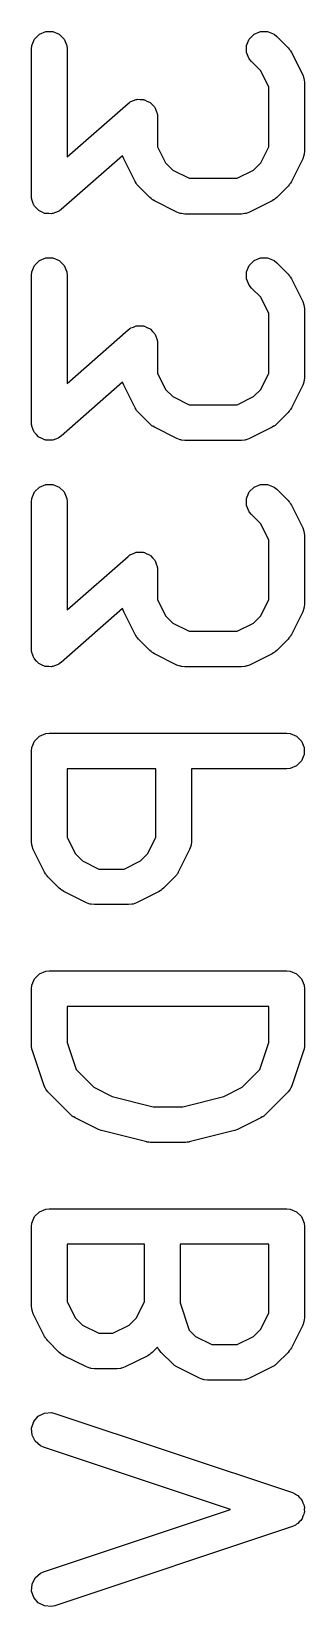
# Model space of a CAD drawing. Extents: x 2.55 to 11.37, y -10.03 to -5.53.
# Drawn here: x 11.0247 to 11.0699, y -8.6405 to -8.3797 of the extents above; entities that cross this region are included whole.
import ezdxf

# ---------------------------------------------------------------- set-up
doc = ezdxf.new("R2010")
doc.units = 0
doc.header["$MEASUREMENT"] = 0
doc.layers.add('BLACK', color=7, linetype='CONTINUOUS')

msp = doc.modelspace()

# ---------------------------------------------------------------- linework, layer by layer
at = {"layer": 'BLACK', "linetype": 'CONTINUOUS'}
for p, q in [((11.02472, -8.38203), (11.02516, -8.38097)), ((11.02516, -8.38097), (11.02597, -8.38015)), ((11.02597, -8.38015), (11.02704, -8.37971)), ((11.02704, -8.37971), (11.02819, -8.37971)), ((11.02819, -8.37971), (11.02926, -8.38015)), ((11.02926, -8.38015), (11.03007, -8.38097)), ((11.03007, -8.38097), (11.03051, -8.38203)), ((11.06034, -8.38203), (11.06078, -8.38097)), ((11.06078, -8.38097), (11.06159, -8.38015)), ((11.06159, -8.38015), (11.06266, -8.37971)), ((11.06266, -8.37971), (11.06381, -8.37971)), ((11.06381, -8.37971), (11.06488, -8.38015)), ((11.06488, -8.38015), (11.06532, -8.38052)), ((11.06532, -8.38052), (11.0672, -8.38239)), ((11.02466, -8.38261), (11.02472, -8.38203)), ((11.02466, -8.40698), (11.02466, -8.38261)), ((11.03051, -8.38203), (11.03057, -8.38261)), ((11.03057, -8.38261), (11.03057, -8.40047)), ((11.06034, -8.38318), (11.06034, -8.38203)), ((11.06078, -8.38425), (11.06034, -8.38318)), ((11.06115, -8.38469), (11.06078, -8.38425)), ((11.0672, -8.38239), (11.06738, -8.38262)), ((11.06738, -8.38262), (11.06744, -8.38267)), ((11.06744, -8.38267), (11.0675, -8.38276)), ((11.0675, -8.38276), (11.06757, -8.38284)), ((11.06757, -8.38284), (11.0676, -8.38291)), ((11.0676, -8.38291), (11.06775, -8.38316)), ((11.06775, -8.38316), (11.06963, -8.38691)), ((11.06268, -8.38623), (11.06115, -8.38469)), ((11.06403, -8.38893), (11.06268, -8.38623)), ((11.06963, -8.38691), (11.06983, -8.38745)), ((11.06403, -8.39878), (11.06403, -8.38893)), ((11.06983, -8.38745), (11.06984, -8.38756)), ((11.06984, -8.38756), (11.06988, -8.38765)), ((11.06988, -8.38765), (11.06994, -8.38823)), ((11.06994, -8.38823), (11.06994, -8.39948)), ((11.03057, -8.40047), (11.04067, -8.39163)), ((11.04067, -8.39163), (11.04092, -8.39145)), ((11.04092, -8.39145), (11.04097, -8.3914)), ((11.04097, -8.3914), (11.04102, -8.39138)), ((11.04102, -8.39138), (11.04114, -8.3913)), ((11.04114, -8.3913), (11.04159, -8.39114)), ((11.04159, -8.39114), (11.04204, -8.39096)), ((11.04204, -8.39096), (11.04214, -8.39096)), ((11.04214, -8.39096), (11.04223, -8.39093)), ((11.04223, -8.39093), (11.04271, -8.39096)), ((11.04271, -8.39096), (11.04319, -8.39096)), ((11.04319, -8.39096), (11.04328, -8.391)), ((11.04328, -8.391), (11.04338, -8.391)), ((11.04338, -8.391), (11.04381, -8.39122)), ((11.04381, -8.39122), (11.04425, -8.3914)), ((11.04425, -8.3914), (11.04432, -8.39147)), ((11.04432, -8.39147), (11.04441, -8.39151)), ((11.04441, -8.39151), (11.04473, -8.39187)), ((11.04473, -8.39187), (11.04507, -8.39221)), ((11.04507, -8.39221), (11.04511, -8.39231)), ((11.04511, -8.39231), (11.04517, -8.39238)), ((11.04517, -8.39238), (11.04533, -8.39283)), ((11.04533, -8.39283), (11.04551, -8.39328)), ((11.04551, -8.39328), (11.04552, -8.39342)), ((11.04552, -8.39342), (11.04554, -8.39347)), ((11.04554, -8.39347), (11.04554, -8.39355)), ((11.04554, -8.39355), (11.04557, -8.39385)), ((11.04557, -8.39385), (11.04557, -8.39878)), ((11.04557, -8.39878), (11.04691, -8.40148)), ((11.06268, -8.40148), (11.06403, -8.39878)), ((11.06984, -8.40015), (11.06983, -8.40026)), ((11.06988, -8.40005), (11.06984, -8.40015)), ((11.06994, -8.39948), (11.06988, -8.40005)), ((11.03977, -8.40027), (11.02956, -8.4092)), ((11.03997, -8.4008), (11.03977, -8.40027)), ((11.04185, -8.40455), (11.03997, -8.4008)), ((11.04691, -8.40148), (11.04811, -8.40268)), ((11.04811, -8.40268), (11.05081, -8.40402)), ((11.05879, -8.40402), (11.06149, -8.40268)), ((11.06149, -8.40268), (11.06268, -8.40148)), ((11.06963, -8.4008), (11.06775, -8.40455)), ((11.06983, -8.40026), (11.06963, -8.4008)), ((11.042, -8.4048), (11.04185, -8.40455)), ((11.04203, -8.40487), (11.042, -8.4048)), ((11.0421, -8.40495), (11.04203, -8.40487)), ((11.04216, -8.40504), (11.0421, -8.40495)), ((11.04221, -8.40509), (11.04216, -8.40504)), ((11.0424, -8.40532), (11.04221, -8.40509)), ((11.04427, -8.40719), (11.0424, -8.40532)), ((11.05081, -8.40402), (11.05879, -8.40402)), ((11.0672, -8.40532), (11.06532, -8.40719)), ((11.06738, -8.40509), (11.0672, -8.40532)), ((11.06744, -8.40504), (11.06738, -8.40509)), ((11.0675, -8.40495), (11.06744, -8.40504)), ((11.06757, -8.40487), (11.0675, -8.40495)), ((11.0676, -8.4048), (11.06757, -8.40487)), ((11.06775, -8.40455), (11.0676, -8.4048)), ((11.02469, -8.40728), (11.02466, -8.40698)), ((11.02469, -8.40736), (11.02469, -8.40728)), ((11.02471, -8.40741), (11.02469, -8.40736)), ((11.02472, -8.40755), (11.02471, -8.40741)), ((11.0249, -8.408), (11.02472, -8.40755)), ((11.0445, -8.40738), (11.04427, -8.40719)), ((11.04455, -8.40744), (11.0445, -8.40738)), ((11.04464, -8.40749), (11.04455, -8.40744)), ((11.04472, -8.40756), (11.04464, -8.40749)), ((11.04479, -8.40759), (11.04472, -8.40756)), ((11.04504, -8.40774), (11.04479, -8.40759)), ((11.04879, -8.40962), (11.04504, -8.40774)), ((11.06456, -8.40774), (11.06081, -8.40962)), ((11.0648, -8.40759), (11.06456, -8.40774)), ((11.06488, -8.40756), (11.0648, -8.40759)), ((11.06496, -8.40749), (11.06488, -8.40756)), ((11.06505, -8.40744), (11.06496, -8.40749)), ((11.0651, -8.40738), (11.06505, -8.40744)), ((11.06532, -8.40719), (11.0651, -8.40738)), ((11.02506, -8.40845), (11.0249, -8.408)), ((11.02512, -8.40853), (11.02506, -8.40845)), ((11.02516, -8.40862), (11.02512, -8.40853)), ((11.0255, -8.40896), (11.02516, -8.40862)), ((11.02581, -8.40932), (11.0255, -8.40896)), ((11.0259, -8.40936), (11.02581, -8.40932)), ((11.02597, -8.40943), (11.0259, -8.40936)), ((11.02642, -8.40962), (11.02597, -8.40943)), ((11.02685, -8.40983), (11.02642, -8.40962)), ((11.02695, -8.40984), (11.02685, -8.40983)), ((11.02704, -8.40987), (11.02695, -8.40984)), ((11.02752, -8.40987), (11.02704, -8.40987)), ((11.028, -8.40991), (11.02752, -8.40987)), ((11.02809, -8.40987), (11.028, -8.40991)), ((11.02819, -8.40987), (11.02809, -8.40987)), ((11.02863, -8.40969), (11.02819, -8.40987)), ((11.02909, -8.40954), (11.02863, -8.40969)), ((11.0292, -8.40945), (11.02909, -8.40954)), ((11.02926, -8.40943), (11.0292, -8.40945)), ((11.02931, -8.40938), (11.02926, -8.40943)), ((11.02956, -8.4092), (11.02931, -8.40938)), ((11.04933, -8.40983), (11.04879, -8.40962)), ((11.04944, -8.40983), (11.04933, -8.40983)), ((11.04954, -8.40987), (11.04944, -8.40983)), ((11.05011, -8.40993), (11.04954, -8.40987)), ((11.05949, -8.40993), (11.05011, -8.40993)), ((11.06006, -8.40987), (11.05949, -8.40993)), ((11.06016, -8.40983), (11.06006, -8.40987)), ((11.06027, -8.40983), (11.06016, -8.40983)), ((11.06081, -8.40962), (11.06027, -8.40983)), ((11.02516, -8.41846), (11.02597, -8.41765)), ((11.02597, -8.41765), (11.02704, -8.4172)), ((11.02704, -8.4172), (11.02819, -8.4172)), ((11.02819, -8.4172), (11.02926, -8.41765)), ((11.02926, -8.41765), (11.03007, -8.41846)), ((11.06078, -8.41846), (11.06159, -8.41765)), ((11.06159, -8.41765), (11.06266, -8.4172)), ((11.06266, -8.4172), (11.06381, -8.4172)), ((11.06381, -8.4172), (11.06488, -8.41765)), ((11.06488, -8.41765), (11.06532, -8.41801)), ((11.06532, -8.41801), (11.0672, -8.41989)), ((11.02466, -8.4201), (11.02472, -8.41952)), ((11.02466, -8.44447), (11.02466, -8.4201)), ((11.02472, -8.41952), (11.02516, -8.41846)), ((11.03007, -8.41846), (11.03051, -8.41952)), ((11.03051, -8.41952), (11.03057, -8.4201)), ((11.03057, -8.4201), (11.03057, -8.43797)), ((11.06034, -8.41952), (11.06078, -8.41846)), ((11.06034, -8.42068), (11.06034, -8.41952)), ((11.06078, -8.42174), (11.06034, -8.42068)), ((11.0672, -8.41989), (11.06738, -8.42011)), ((11.06738, -8.42011), (11.06744, -8.42017)), ((11.06744, -8.42017), (11.0675, -8.42025)), ((11.0675, -8.42025), (11.06757, -8.42034)), ((11.06757, -8.42034), (11.0676, -8.42041)), ((11.0676, -8.42041), (11.06775, -8.42066)), ((11.06775, -8.42066), (11.06963, -8.4244)), ((11.06115, -8.42219), (11.06078, -8.42174)), ((11.06268, -8.42372), (11.06115, -8.42219)), ((11.06403, -8.42642), (11.06268, -8.42372)), ((11.06963, -8.4244), (11.06983, -8.42495)), ((11.06983, -8.42495), (11.06984, -8.42505)), ((11.06984, -8.42505), (11.06988, -8.42515)), ((11.06988, -8.42515), (11.06994, -8.42573)), ((11.06994, -8.42573), (11.06994, -8.43697)), ((11.04102, -8.42887), (11.04114, -8.42879)), ((11.04114, -8.42879), (11.04159, -8.42864)), ((11.04159, -8.42864), (11.04204, -8.42845)), ((11.04204, -8.42845), (11.04214, -8.42845)), ((11.04214, -8.42845), (11.04223, -8.42842)), ((11.04223, -8.42842), (11.04271, -8.42845)), ((11.04271, -8.42845), (11.04319, -8.42845)), ((11.04319, -8.42845), (11.04328, -8.42849)), ((11.04328, -8.42849), (11.04338, -8.4285)), ((11.04338, -8.4285), (11.04381, -8.42871)), ((11.04381, -8.42871), (11.04425, -8.42889)), ((11.06403, -8.43628), (11.06403, -8.42642)), ((11.03057, -8.43797), (11.04067, -8.42913)), ((11.04067, -8.42913), (11.04092, -8.42895)), ((11.04092, -8.42895), (11.04097, -8.42889)), ((11.04097, -8.42889), (11.04102, -8.42887)), ((11.04425, -8.42889), (11.04432, -8.42896)), ((11.04432, -8.42896), (11.04441, -8.42901)), ((11.04441, -8.42901), (11.04473, -8.42937)), ((11.04473, -8.42937), (11.04507, -8.42971)), ((11.04507, -8.42971), (11.04511, -8.4298)), ((11.04511, -8.4298), (11.04517, -8.42988)), ((11.04517, -8.42988), (11.04533, -8.43033)), ((11.04533, -8.43033), (11.04551, -8.43077)), ((11.04551, -8.43077), (11.04552, -8.43091)), ((11.04552, -8.43091), (11.04554, -8.43097)), ((11.04554, -8.43097), (11.04554, -8.43104)), ((11.04554, -8.43104), (11.04557, -8.43135)), ((11.04557, -8.43135), (11.04557, -8.43628)), ((11.04557, -8.43628), (11.04691, -8.43897)), ((11.06268, -8.43897), (11.06403, -8.43628)), ((11.03977, -8.43776), (11.02956, -8.44669)), ((11.03997, -8.43829), (11.03977, -8.43776)), ((11.04185, -8.44204), (11.03997, -8.43829)), ((11.04691, -8.43897), (11.04811, -8.44017)), ((11.06149, -8.44017), (11.06268, -8.43897)), ((11.06963, -8.43829), (11.06775, -8.44204)), ((11.06983, -8.43775), (11.06963, -8.43829)), ((11.06984, -8.43765), (11.06983, -8.43775)), ((11.06988, -8.43755), (11.06984, -8.43765)), ((11.06994, -8.43697), (11.06988, -8.43755)), ((11.04811, -8.44017), (11.05081, -8.44152)), ((11.05081, -8.44152), (11.05879, -8.44152)), ((11.05879, -8.44152), (11.06149, -8.44017)), ((11.02469, -8.44478), (11.02466, -8.44447)), ((11.042, -8.44229), (11.04185, -8.44204)), ((11.04203, -8.44236), (11.042, -8.44229)), ((11.0421, -8.44244), (11.04203, -8.44236)), ((11.04216, -8.44253), (11.0421, -8.44244)), ((11.04221, -8.44258), (11.04216, -8.44253)), ((11.0424, -8.44281), (11.04221, -8.44258)), ((11.04427, -8.44469), (11.0424, -8.44281)), ((11.0672, -8.44281), (11.06532, -8.44469)), ((11.06738, -8.44258), (11.0672, -8.44281)), ((11.06744, -8.44253), (11.06738, -8.44258)), ((11.0675, -8.44244), (11.06744, -8.44253)), ((11.06757, -8.44236), (11.0675, -8.44244)), ((11.0676, -8.44229), (11.06757, -8.44236)), ((11.06775, -8.44204), (11.0676, -8.44229)), ((11.02469, -8.44485), (11.02469, -8.44478)), ((11.02471, -8.44491), (11.02469, -8.44485)), ((11.02472, -8.44505), (11.02471, -8.44491)), ((11.0249, -8.44549), (11.02472, -8.44505)), ((11.02506, -8.44595), (11.0249, -8.44549)), ((11.02512, -8.44602), (11.02506, -8.44595)), ((11.02516, -8.44611), (11.02512, -8.44602)), ((11.0255, -8.44645), (11.02516, -8.44611)), ((11.02581, -8.44681), (11.0255, -8.44645)), ((11.0259, -8.44686), (11.02581, -8.44681)), ((11.02597, -8.44693), (11.0259, -8.44686)), ((11.02642, -8.44711), (11.02597, -8.44693)), ((11.02909, -8.44703), (11.02863, -8.44719)), ((11.0292, -8.44695), (11.02909, -8.44703)), ((11.02926, -8.44693), (11.0292, -8.44695)), ((11.02931, -8.44687), (11.02926, -8.44693)), ((11.02956, -8.44669), (11.02931, -8.44687)), ((11.0445, -8.44487), (11.04427, -8.44469)), ((11.04455, -8.44493), (11.0445, -8.44487)), ((11.04464, -8.44499), (11.04455, -8.44493)), ((11.04472, -8.44505), (11.04464, -8.44499)), ((11.04479, -8.44508), (11.04472, -8.44505)), ((11.04504, -8.44524), (11.04479, -8.44508)), ((11.04879, -8.44711), (11.04504, -8.44524)), ((11.06456, -8.44524), (11.06081, -8.44711)), ((11.0648, -8.44508), (11.06456, -8.44524)), ((11.06488, -8.44505), (11.0648, -8.44508)), ((11.06496, -8.44499), (11.06488, -8.44505)), ((11.06505, -8.44493), (11.06496, -8.44499)), ((11.0651, -8.44487), (11.06505, -8.44493)), ((11.06532, -8.44469), (11.0651, -8.44487)), ((11.02685, -8.44732), (11.02642, -8.44711)), ((11.02695, -8.44733), (11.02685, -8.44732)), ((11.02704, -8.44737), (11.02695, -8.44733)), ((11.02752, -8.44737), (11.02704, -8.44737)), ((11.028, -8.4474), (11.02752, -8.44737)), ((11.02809, -8.44737), (11.028, -8.4474)), ((11.02819, -8.44737), (11.02809, -8.44737)), ((11.02863, -8.44719), (11.02819, -8.44737)), ((11.04933, -8.44732), (11.04879, -8.44711)), ((11.04944, -8.44733), (11.04933, -8.44732)), ((11.04954, -8.44737), (11.04944, -8.44733)), ((11.05011, -8.44743), (11.04954, -8.44737)), ((11.05949, -8.44743), (11.05011, -8.44743)), ((11.06006, -8.44737), (11.05949, -8.44743)), ((11.06016, -8.44733), (11.06006, -8.44737)), ((11.06027, -8.44732), (11.06016, -8.44733)), ((11.06081, -8.44711), (11.06027, -8.44732)), ((11.02597, -8.45514), (11.02704, -8.4547)), ((11.02704, -8.4547), (11.02819, -8.4547)), ((11.02819, -8.4547), (11.02926, -8.45514)), ((11.06159, -8.45514), (11.06266, -8.4547)), ((11.06266, -8.4547), (11.06381, -8.4547)), ((11.06381, -8.4547), (11.06488, -8.45514)), ((11.02466, -8.4576), (11.02472, -8.45702)), ((11.02472, -8.45702), (11.02516, -8.45596)), ((11.02516, -8.45596), (11.02597, -8.45514)), ((11.02926, -8.45514), (11.03007, -8.45596)), ((11.03007, -8.45596), (11.03051, -8.45702)), ((11.03051, -8.45702), (11.03057, -8.4576)), ((11.06034, -8.45702), (11.06078, -8.45596)), ((11.06034, -8.45817), (11.06034, -8.45702)), ((11.06078, -8.45596), (11.06159, -8.45514)), ((11.06488, -8.45514), (11.06532, -8.45551)), ((11.06532, -8.45551), (11.0672, -8.45738)), ((11.0672, -8.45738), (11.06738, -8.45761)), ((11.02466, -8.48197), (11.02466, -8.4576)), ((11.03057, -8.4576), (11.03057, -8.47546)), ((11.06078, -8.45924), (11.06034, -8.45817)), ((11.06115, -8.45968), (11.06078, -8.45924)), ((11.06268, -8.46122), (11.06115, -8.45968)), ((11.06738, -8.45761), (11.06744, -8.45766)), ((11.06744, -8.45766), (11.0675, -8.45775)), ((11.0675, -8.45775), (11.06757, -8.45783)), ((11.06757, -8.45783), (11.0676, -8.4579)), ((11.0676, -8.4579), (11.06775, -8.45815)), ((11.06775, -8.45815), (11.06963, -8.4619)), ((11.06403, -8.46392), (11.06268, -8.46122)), ((11.06963, -8.4619), (11.06983, -8.46244)), ((11.06983, -8.46244), (11.06984, -8.46255)), ((11.06984, -8.46255), (11.06988, -8.46264)), ((11.06988, -8.46264), (11.06994, -8.46322)), ((11.06403, -8.47377), (11.06403, -8.46392)), ((11.06994, -8.46322), (11.06994, -8.47447)), ((11.03057, -8.47546), (11.04067, -8.46662)), ((11.04067, -8.46662), (11.04092, -8.46644)), ((11.04092, -8.46644), (11.04097, -8.46639)), ((11.04097, -8.46639), (11.04102, -8.46637)), ((11.04102, -8.46637), (11.04114, -8.46629)), ((11.04114, -8.46629), (11.04159, -8.46613)), ((11.04159, -8.46613), (11.04204, -8.46595)), ((11.04204, -8.46595), (11.04214, -8.46595)), ((11.04214, -8.46595), (11.04223, -8.46592)), ((11.04223, -8.46592), (11.04271, -8.46595)), ((11.04271, -8.46595), (11.04319, -8.46595)), ((11.04319, -8.46595), (11.04328, -8.46599)), ((11.04328, -8.46599), (11.04338, -8.46599)), ((11.04338, -8.46599), (11.04381, -8.46621)), ((11.04381, -8.46621), (11.04425, -8.46639)), ((11.04425, -8.46639), (11.04432, -8.46646)), ((11.04432, -8.46646), (11.04441, -8.4665)), ((11.04441, -8.4665), (11.04473, -8.46687)), ((11.04473, -8.46687), (11.04507, -8.4672)), ((11.04507, -8.4672), (11.04511, -8.4673)), ((11.04511, -8.4673), (11.04517, -8.46737)), ((11.04517, -8.46737), (11.04533, -8.46783)), ((11.04533, -8.46783), (11.04551, -8.46827)), ((11.04551, -8.46827), (11.04552, -8.46841)), ((11.04552, -8.46841), (11.04554, -8.46846)), ((11.04554, -8.46846), (11.04554, -8.46854)), ((11.04554, -8.46854), (11.04557, -8.46884)), ((11.04557, -8.46884), (11.04557, -8.47377)), ((11.03977, -8.47526), (11.02956, -8.48419)), ((11.03997, -8.47579), (11.03977, -8.47526)), ((11.04185, -8.47954), (11.03997, -8.47579)), ((11.04557, -8.47377), (11.04691, -8.47647)), ((11.06268, -8.47647), (11.06403, -8.47377)), ((11.06963, -8.47579), (11.06775, -8.47954)), ((11.06983, -8.47525), (11.06963, -8.47579)), ((11.06984, -8.47514), (11.06983, -8.47525)), ((11.06988, -8.47505), (11.06984, -8.47514)), ((11.06994, -8.47447), (11.06988, -8.47505)), ((11.04691, -8.47647), (11.04811, -8.47767)), ((11.04811, -8.47767), (11.05081, -8.47902)), ((11.05879, -8.47902), (11.06149, -8.47767)), ((11.06149, -8.47767), (11.06268, -8.47647)), ((11.042, -8.47979), (11.04185, -8.47954)), ((11.04203, -8.47986), (11.042, -8.47979)), ((11.0421, -8.47994), (11.04203, -8.47986)), ((11.04216, -8.48003), (11.0421, -8.47994)), ((11.04221, -8.48008), (11.04216, -8.48003)), ((11.0424, -8.48031), (11.04221, -8.48008)), ((11.04427, -8.48218), (11.0424, -8.48031)), ((11.05081, -8.47902), (11.05879, -8.47902)), ((11.0672, -8.48031), (11.06532, -8.48218)), ((11.06738, -8.48008), (11.0672, -8.48031)), ((11.06744, -8.48003), (11.06738, -8.48008)), ((11.0675, -8.47994), (11.06744, -8.48003)), ((11.06757, -8.47986), (11.0675, -8.47994)), ((11.0676, -8.47979), (11.06757, -8.47986)), ((11.06775, -8.47954), (11.0676, -8.47979)), ((11.02469, -8.48227), (11.02466, -8.48197)), ((11.02469, -8.48235), (11.02469, -8.48227)), ((11.02471, -8.4824), (11.02469, -8.48235)), ((11.02472, -8.48254), (11.02471, -8.4824)), ((11.0249, -8.48299), (11.02472, -8.48254)), ((11.02506, -8.48344), (11.0249, -8.48299)), ((11.02512, -8.48352), (11.02506, -8.48344)), ((11.02516, -8.48361), (11.02512, -8.48352)), ((11.0255, -8.48395), (11.02516, -8.48361)), ((11.0445, -8.48237), (11.04427, -8.48218)), ((11.04455, -8.48243), (11.0445, -8.48237)), ((11.04464, -8.48248), (11.04455, -8.48243)), ((11.04472, -8.48255), (11.04464, -8.48248)), ((11.04479, -8.48258), (11.04472, -8.48255)), ((11.04504, -8.48273), (11.04479, -8.48258)), ((11.04879, -8.48461), (11.04504, -8.48273)), ((11.06456, -8.48273), (11.06081, -8.48461)), ((11.0648, -8.48258), (11.06456, -8.48273)), ((11.06488, -8.48255), (11.0648, -8.48258)), ((11.06496, -8.48248), (11.06488, -8.48255)), ((11.06505, -8.48243), (11.06496, -8.48248)), ((11.0651, -8.48237), (11.06505, -8.48243)), ((11.06532, -8.48218), (11.0651, -8.48237)), ((11.02581, -8.48431), (11.0255, -8.48395)), ((11.0259, -8.48435), (11.02581, -8.48431)), ((11.02597, -8.48442), (11.0259, -8.48435)), ((11.02642, -8.48461), (11.02597, -8.48442)), ((11.02685, -8.48482), (11.02642, -8.48461)), ((11.02695, -8.48483), (11.02685, -8.48482)), ((11.02704, -8.48486), (11.02695, -8.48483)), ((11.02752, -8.48486), (11.02704, -8.48486)), ((11.028, -8.4849), (11.02752, -8.48486)), ((11.02809, -8.48486), (11.028, -8.4849)), ((11.02819, -8.48486), (11.02809, -8.48486)), ((11.02863, -8.48468), (11.02819, -8.48486)), ((11.02909, -8.48453), (11.02863, -8.48468)), ((11.0292, -8.48444), (11.02909, -8.48453)), ((11.02926, -8.48442), (11.0292, -8.48444)), ((11.02931, -8.48437), (11.02926, -8.48442)), ((11.02956, -8.48419), (11.02931, -8.48437)), ((11.04933, -8.48482), (11.04879, -8.48461)), ((11.04944, -8.48482), (11.04933, -8.48482)), ((11.04954, -8.48486), (11.04944, -8.48482)), ((11.05011, -8.48492), (11.04954, -8.48486)), ((11.05949, -8.48492), (11.05011, -8.48492)), ((11.06006, -8.48486), (11.05949, -8.48492)), ((11.06016, -8.48482), (11.06006, -8.48486)), ((11.06027, -8.48482), (11.06016, -8.48482)), ((11.06081, -8.48461), (11.06027, -8.48482)), ((11.02516, -8.4972), (11.02597, -8.49639)), ((11.02597, -8.49639), (11.02704, -8.49594)), ((11.02704, -8.49594), (11.02761, -8.49589)), ((11.02761, -8.49589), (11.06698, -8.49589)), ((11.06698, -8.49589), (11.06756, -8.49594)), ((11.06756, -8.49594), (11.06863, -8.49639)), ((11.06863, -8.49639), (11.06944, -8.4972)), ((11.02466, -8.49884), (11.02472, -8.49826)), ((11.02466, -8.51384), (11.02466, -8.49884)), ((11.02472, -8.49826), (11.02516, -8.4972)), ((11.06944, -8.4972), (11.06988, -8.49826)), ((11.06988, -8.49826), (11.06988, -8.49942)), ((11.04528, -8.50179), (11.03057, -8.50179)), ((11.03057, -8.50179), (11.03057, -8.51314)), ((11.04528, -8.51314), (11.04528, -8.50179)), ((11.06698, -8.50179), (11.05119, -8.50179)), ((11.05119, -8.50179), (11.05119, -8.51384)), ((11.06756, -8.50174), (11.06698, -8.50179)), ((11.06863, -8.5013), (11.06756, -8.50174)), ((11.06944, -8.50048), (11.06863, -8.5013)), ((11.06988, -8.49942), (11.06944, -8.50048)), ((11.02472, -8.51442), (11.02466, -8.51384)), ((11.02476, -8.51451), (11.02472, -8.51442)), ((11.02477, -8.51462), (11.02476, -8.51451)), ((11.02497, -8.51516), (11.02477, -8.51462)), ((11.03057, -8.51314), (11.03192, -8.51584)), ((11.04394, -8.51584), (11.04528, -8.51314)), ((11.05109, -8.51462), (11.05088, -8.51516)), ((11.05113, -8.51442), (11.05109, -8.51451)), ((11.05109, -8.51451), (11.05109, -8.51462)), ((11.05119, -8.51384), (11.05113, -8.51442)), ((11.02685, -8.51891), (11.02497, -8.51516)), ((11.03192, -8.51584), (11.03311, -8.51704)), ((11.03311, -8.51704), (11.03581, -8.51839)), ((11.04004, -8.51839), (11.04274, -8.51704)), ((11.04274, -8.51704), (11.04394, -8.51584)), ((11.05088, -8.51516), (11.049, -8.51891)), ((11.027, -8.51916), (11.02685, -8.51891)), ((11.02703, -8.51923), (11.027, -8.51916)), ((11.0271, -8.51931), (11.02703, -8.51923)), ((11.02716, -8.5194), (11.0271, -8.51931)), ((11.02722, -8.51945), (11.02716, -8.5194)), ((11.0274, -8.51968), (11.02722, -8.51945)), ((11.02928, -8.52155), (11.0274, -8.51968)), ((11.03581, -8.51839), (11.04004, -8.51839)), ((11.04845, -8.51968), (11.04658, -8.52155)), ((11.04864, -8.51945), (11.04845, -8.51968)), ((11.0487, -8.5194), (11.04864, -8.51945)), ((11.04875, -8.51931), (11.0487, -8.5194)), ((11.04882, -8.51923), (11.04875, -8.51931)), ((11.04885, -8.51916), (11.04882, -8.51923)), ((11.049, -8.51891), (11.04885, -8.51916)), ((11.0295, -8.52174), (11.02928, -8.52155)), ((11.02955, -8.5218), (11.0295, -8.52174)), ((11.02964, -8.52185), (11.02955, -8.5218)), ((11.02972, -8.52192), (11.02964, -8.52185)), ((11.0298, -8.52195), (11.02972, -8.52192)), ((11.03004, -8.5221), (11.0298, -8.52195)), ((11.03379, -8.52398), (11.03004, -8.5221)), ((11.04581, -8.5221), (11.04206, -8.52398)), ((11.04606, -8.52195), (11.04581, -8.5221)), ((11.04613, -8.52192), (11.04606, -8.52195)), ((11.04621, -8.52185), (11.04613, -8.52192)), ((11.0463, -8.5218), (11.04621, -8.52185)), ((11.04635, -8.52174), (11.0463, -8.5218)), ((11.04658, -8.52155), (11.04635, -8.52174)), ((11.03433, -8.52419), (11.03379, -8.52398)), ((11.03444, -8.52419), (11.03433, -8.52419)), ((11.03454, -8.52423), (11.03444, -8.52419)), ((11.03511, -8.52429), (11.03454, -8.52423)), ((11.04074, -8.52429), (11.03511, -8.52429)), ((11.04131, -8.52423), (11.04074, -8.52429)), ((11.04141, -8.52419), (11.04131, -8.52423)), ((11.04152, -8.52419), (11.04141, -8.52419)), ((11.04206, -8.52398), (11.04152, -8.52419)), ((11.02516, -8.53657), (11.02597, -8.53576)), ((11.02597, -8.53576), (11.02704, -8.53532)), ((11.02704, -8.53532), (11.02761, -8.53526)), ((11.02761, -8.53526), (11.06698, -8.53526)), ((11.06698, -8.53526), (11.06756, -8.53532)), ((11.06756, -8.53532), (11.06863, -8.53576)), ((11.06863, -8.53576), (11.06944, -8.53657)), ((11.02466, -8.53821), (11.02472, -8.53764)), ((11.02466, -8.54758), (11.02466, -8.53821)), ((11.02472, -8.53764), (11.02516, -8.53657)), ((11.06944, -8.53657), (11.06988, -8.53764)), ((11.06988, -8.53764), (11.06994, -8.53821)), ((11.06994, -8.53821), (11.06994, -8.54758)), ((11.06403, -8.54116), (11.03057, -8.54116)), ((11.03057, -8.54116), (11.03057, -8.54711)), ((11.06403, -8.54711), (11.06403, -8.54116)), ((11.02469, -8.54788), (11.02466, -8.54758)), ((11.02469, -8.54795), (11.02469, -8.54788)), ((11.02471, -8.54806), (11.02469, -8.54795)), ((11.02472, -8.54816), (11.02471, -8.54806)), ((11.02475, -8.54823), (11.02472, -8.54816)), ((11.02481, -8.54852), (11.02475, -8.54823)), ((11.02669, -8.55414), (11.02481, -8.54852)), ((11.03057, -8.54711), (11.03207, -8.55161)), ((11.06253, -8.55161), (11.06403, -8.54711)), ((11.06979, -8.54852), (11.06791, -8.55414)), ((11.06985, -8.54823), (11.06979, -8.54852)), ((11.06988, -8.54816), (11.06985, -8.54823)), ((11.06989, -8.54806), (11.06988, -8.54816)), ((11.06991, -8.54795), (11.06989, -8.54806)), ((11.06994, -8.54758), (11.06991, -8.54788)), ((11.06991, -8.54788), (11.06991, -8.54795)), ((11.03207, -8.55161), (11.03499, -8.55453)), ((11.05961, -8.55453), (11.06253, -8.55161)), ((11.02692, -8.55467), (11.02669, -8.55414)), ((11.02699, -8.55475), (11.02692, -8.55467)), ((11.02703, -8.55485), (11.02699, -8.55475)), ((11.0274, -8.5553), (11.02703, -8.55485)), ((11.03115, -8.55905), (11.0274, -8.5553)), ((11.03499, -8.55453), (11.03802, -8.55605)), ((11.03802, -8.55605), (11.04485, -8.55776)), ((11.04975, -8.55776), (11.05658, -8.55605)), ((11.05658, -8.55605), (11.05961, -8.55453)), ((11.0672, -8.5553), (11.06345, -8.55905)), ((11.06757, -8.55485), (11.0672, -8.5553)), ((11.06761, -8.55475), (11.06757, -8.55485)), ((11.06768, -8.55467), (11.06761, -8.55475)), ((11.06791, -8.55414), (11.06768, -8.55467)), ((11.03138, -8.55923), (11.03115, -8.55905)), ((11.03143, -8.55929), (11.03138, -8.55923)), ((11.04485, -8.55776), (11.04975, -8.55776)), ((11.06322, -8.55923), (11.06317, -8.55929)), ((11.06345, -8.55905), (11.06322, -8.55923)), ((11.03152, -8.55935), (11.03143, -8.55929)), ((11.0316, -8.55941), (11.03152, -8.55935)), ((11.03167, -8.55944), (11.0316, -8.55941)), ((11.03192, -8.5596), (11.03167, -8.55944)), ((11.03567, -8.56147), (11.03192, -8.5596)), ((11.03571, -8.56149), (11.03567, -8.56147)), ((11.03573, -8.5615), (11.03571, -8.56149)), ((11.03597, -8.56159), (11.03573, -8.5615)), ((11.03621, -8.56168), (11.03597, -8.56159)), ((11.03623, -8.56168), (11.03621, -8.56168)), ((11.03627, -8.5617), (11.03623, -8.56168)), ((11.04377, -8.56357), (11.03627, -8.5617)), ((11.05833, -8.5617), (11.05083, -8.56357)), ((11.05837, -8.56168), (11.05833, -8.5617)), ((11.05839, -8.56168), (11.05837, -8.56168)), ((11.05863, -8.56159), (11.05839, -8.56168)), ((11.05887, -8.5615), (11.05863, -8.56159)), ((11.05889, -8.56149), (11.05887, -8.5615)), ((11.05893, -8.56147), (11.05889, -8.56149)), ((11.06268, -8.5596), (11.05893, -8.56147)), ((11.06293, -8.55944), (11.06268, -8.5596)), ((11.063, -8.55941), (11.06293, -8.55944)), ((11.06308, -8.55935), (11.063, -8.55941)), ((11.06317, -8.55929), (11.06308, -8.55935)), ((11.04387, -8.56359), (11.04377, -8.56357)), ((11.04391, -8.5636), (11.04387, -8.56359)), ((11.04413, -8.56363), (11.04391, -8.5636)), ((11.04434, -8.56366), (11.04413, -8.56363)), ((11.04439, -8.56365), (11.04434, -8.56366)), ((11.04449, -8.56366), (11.04439, -8.56365)), ((11.05011, -8.56366), (11.04449, -8.56366)), ((11.05021, -8.56365), (11.05011, -8.56366)), ((11.05026, -8.56366), (11.05021, -8.56365)), ((11.05047, -8.56363), (11.05026, -8.56366)), ((11.05069, -8.5636), (11.05047, -8.56363)), ((11.05073, -8.56359), (11.05069, -8.5636)), ((11.05083, -8.56357), (11.05073, -8.56359)), ((11.02597, -8.57513), (11.02704, -8.57469)), ((11.02704, -8.57469), (11.02761, -8.57463)), ((11.02761, -8.57463), (11.06698, -8.57463)), ((11.06698, -8.57463), (11.06756, -8.57469)), ((11.06756, -8.57469), (11.06863, -8.57513)), ((11.02466, -8.57758), (11.02472, -8.57701)), ((11.02472, -8.57701), (11.02516, -8.57594)), ((11.02516, -8.57594), (11.02597, -8.57513)), ((11.06863, -8.57513), (11.06944, -8.57594)), ((11.06944, -8.57594), (11.06988, -8.57701)), ((11.06988, -8.57701), (11.06994, -8.57758)), ((11.02466, -8.5907), (11.02466, -8.57758)), ((11.06994, -8.57758), (11.06994, -8.59258)), ((11.04341, -8.58053), (11.03057, -8.58053)), ((11.03057, -8.58053), (11.03057, -8.59001)), ((11.04341, -8.59001), (11.04341, -8.58053)), ((11.06403, -8.58053), (11.04932, -8.58053)), ((11.04932, -8.58053), (11.04932, -8.59023)), ((11.06403, -8.59188), (11.06403, -8.58053)), ((11.03057, -8.59001), (11.03192, -8.5927)), ((11.04206, -8.5927), (11.04341, -8.59001)), ((11.04932, -8.59023), (11.05082, -8.59473)), ((11.02472, -8.59128), (11.02466, -8.5907)), ((11.02476, -8.59138), (11.02472, -8.59128)), ((11.02477, -8.59148), (11.02476, -8.59138)), ((11.02497, -8.59203), (11.02477, -8.59148)), ((11.02685, -8.59577), (11.02497, -8.59203)), ((11.03192, -8.5927), (11.03311, -8.5939)), ((11.04086, -8.5939), (11.04206, -8.5927)), ((11.06268, -8.59458), (11.06403, -8.59188)), ((11.06994, -8.59258), (11.06988, -8.59316)), ((11.03311, -8.5939), (11.03581, -8.59525)), ((11.03581, -8.59525), (11.03817, -8.59525)), ((11.03817, -8.59525), (11.04086, -8.5939)), ((11.05082, -8.59473), (11.05186, -8.59578)), ((11.06149, -8.59578), (11.06268, -8.59458)), ((11.06963, -8.5939), (11.06775, -8.59765)), ((11.06983, -8.59336), (11.06963, -8.5939)), ((11.06984, -8.59325), (11.06983, -8.59336)), ((11.06988, -8.59316), (11.06984, -8.59325)), ((11.027, -8.59602), (11.02685, -8.59577)), ((11.02703, -8.59609), (11.027, -8.59602)), ((11.0271, -8.59618), (11.02703, -8.59609)), ((11.02716, -8.59626), (11.0271, -8.59618)), ((11.02722, -8.59632), (11.02716, -8.59626)), ((11.0274, -8.59654), (11.02722, -8.59632)), ((11.02928, -8.59842), (11.0274, -8.59654)), ((11.04557, -8.59755), (11.0447, -8.59842)), ((11.04567, -8.59779), (11.04557, -8.59755)), ((11.04574, -8.59787), (11.04567, -8.59779)), ((11.04578, -8.59797), (11.04574, -8.59787)), ((11.04615, -8.59842), (11.04578, -8.59797)), ((11.05186, -8.59578), (11.05456, -8.59713)), ((11.05456, -8.59713), (11.05879, -8.59713)), ((11.05879, -8.59713), (11.06149, -8.59578)), ((11.06738, -8.59819), (11.0672, -8.59842)), ((11.06744, -8.59814), (11.06738, -8.59819)), ((11.0675, -8.59805), (11.06744, -8.59814)), ((11.06757, -8.59797), (11.0675, -8.59805)), ((11.0676, -8.5979), (11.06757, -8.59797)), ((11.06775, -8.59765), (11.0676, -8.5979)), ((11.0295, -8.5986), (11.02928, -8.59842)), ((11.02955, -8.59866), (11.0295, -8.5986)), ((11.02964, -8.59872), (11.02955, -8.59866)), ((11.02972, -8.59878), (11.02964, -8.59872)), ((11.0298, -8.59881), (11.02972, -8.59878)), ((11.03004, -8.59897), (11.0298, -8.59881)), ((11.03379, -8.60084), (11.03004, -8.59897)), ((11.03433, -8.60105), (11.03379, -8.60084)), ((11.04018, -8.60084), (11.03964, -8.60105)), ((11.04393, -8.59897), (11.04018, -8.60084)), ((11.04418, -8.59881), (11.04393, -8.59897)), ((11.04425, -8.59878), (11.04418, -8.59881)), ((11.04433, -8.59872), (11.04425, -8.59878)), ((11.04442, -8.59866), (11.04433, -8.59872)), ((11.04447, -8.5986), (11.04442, -8.59866)), ((11.0447, -8.59842), (11.04447, -8.5986)), ((11.04802, -8.60029), (11.04615, -8.59842)), ((11.04825, -8.60048), (11.04802, -8.60029)), ((11.0483, -8.60054), (11.04825, -8.60048)), ((11.04839, -8.60059), (11.0483, -8.60054)), ((11.04847, -8.60066), (11.04839, -8.60059)), ((11.04854, -8.60069), (11.04847, -8.60066)), ((11.04879, -8.60084), (11.04854, -8.60069)), ((11.05254, -8.60272), (11.04879, -8.60084)), ((11.06456, -8.60084), (11.06081, -8.60272)), ((11.0648, -8.60069), (11.06456, -8.60084)), ((11.06488, -8.60066), (11.0648, -8.60069)), ((11.06496, -8.60059), (11.06488, -8.60066)), ((11.06505, -8.60054), (11.06496, -8.60059)), ((11.0651, -8.60048), (11.06505, -8.60054)), ((11.06532, -8.60029), (11.0651, -8.60048)), ((11.0672, -8.59842), (11.06532, -8.60029)), ((11.03444, -8.60106), (11.03433, -8.60105)), ((11.03454, -8.6011), (11.03444, -8.60106)), ((11.03511, -8.60116), (11.03454, -8.6011)), ((11.03886, -8.60116), (11.03511, -8.60116)), ((11.03944, -8.6011), (11.03886, -8.60116)), ((11.03954, -8.60106), (11.03944, -8.6011)), ((11.03964, -8.60105), (11.03954, -8.60106)), ((11.05308, -8.60293), (11.05254, -8.60272)), ((11.05319, -8.60293), (11.05308, -8.60293)), ((11.05329, -8.60297), (11.05319, -8.60293)), ((11.05386, -8.60303), (11.05329, -8.60297)), ((11.05949, -8.60303), (11.05386, -8.60303)), ((11.06006, -8.60297), (11.05949, -8.60303)), ((11.06016, -8.60293), (11.06006, -8.60297)), ((11.06027, -8.60293), (11.06016, -8.60293)), ((11.06081, -8.60272), (11.06027, -8.60293)), ((11.0258, -8.60899), (11.02684, -8.60848)), ((11.02684, -8.60848), (11.02798, -8.6084)), ((11.02798, -8.6084), (11.02855, -8.60853)), ((11.02855, -8.60853), (11.06792, -8.62165)), ((11.02469, -8.61096), (11.02505, -8.60986)), ((11.02477, -8.61211), (11.02469, -8.61096)), ((11.02505, -8.60986), (11.0258, -8.60899)), ((11.02528, -8.61314), (11.02477, -8.61211)), ((11.02615, -8.61389), (11.02528, -8.61314)), ((11.02668, -8.61413), (11.02615, -8.61389)), ((11.05765, -8.62445), (11.02668, -8.61413)), ((11.06792, -8.62165), (11.06845, -8.62189)), ((11.06845, -8.62189), (11.06861, -8.62202)), ((11.06861, -8.62202), (11.0688, -8.62212)), ((11.0688, -8.62212), (11.06904, -8.6224)), ((11.06904, -8.6224), (11.06932, -8.62264)), ((11.06932, -8.62264), (11.06941, -8.62283)), ((11.06941, -8.62283), (11.06955, -8.62299)), ((11.06955, -8.62299), (11.06967, -8.62334)), ((11.06967, -8.62334), (11.06983, -8.62367)), ((11.06983, -8.62367), (11.06985, -8.62388)), ((11.06985, -8.62388), (11.06991, -8.62408)), ((11.06991, -8.62408), (11.06989, -8.62445)), ((11.02668, -8.63477), (11.05765, -8.62445)), ((11.06845, -8.62702), (11.06792, -8.62725)), ((11.06861, -8.62688), (11.06845, -8.62702)), ((11.0688, -8.62678), (11.06861, -8.62688)), ((11.06904, -8.6265), (11.0688, -8.62678)), ((11.06932, -8.62626), (11.06904, -8.6265)), ((11.06941, -8.62607), (11.06932, -8.62626)), ((11.06955, -8.62591), (11.06941, -8.62607)), ((11.06967, -8.62556), (11.06955, -8.62591)), ((11.06983, -8.62523), (11.06967, -8.62556)), ((11.06985, -8.62502), (11.06983, -8.62523)), ((11.06991, -8.62482), (11.06985, -8.62502)), ((11.06989, -8.62445), (11.06991, -8.62482)), ((11.06792, -8.62725), (11.02855, -8.64037)), ((11.02615, -8.63501), (11.02668, -8.63477)), ((11.02469, -8.63794), (11.02477, -8.63679)), ((11.02477, -8.63679), (11.02528, -8.63576)), ((11.02528, -8.63576), (11.02615, -8.63501)), ((11.02505, -8.63904), (11.02469, -8.63794)), ((11.0258, -8.63991), (11.02505, -8.63904)), ((11.02684, -8.64042), (11.0258, -8.63991)), ((11.02798, -8.6405), (11.02684, -8.64042)), ((11.02855, -8.64037), (11.02798, -8.6405))]:
    msp.add_line(p, q, dxfattribs=at)

doc.saveas('drawing.dxf')
